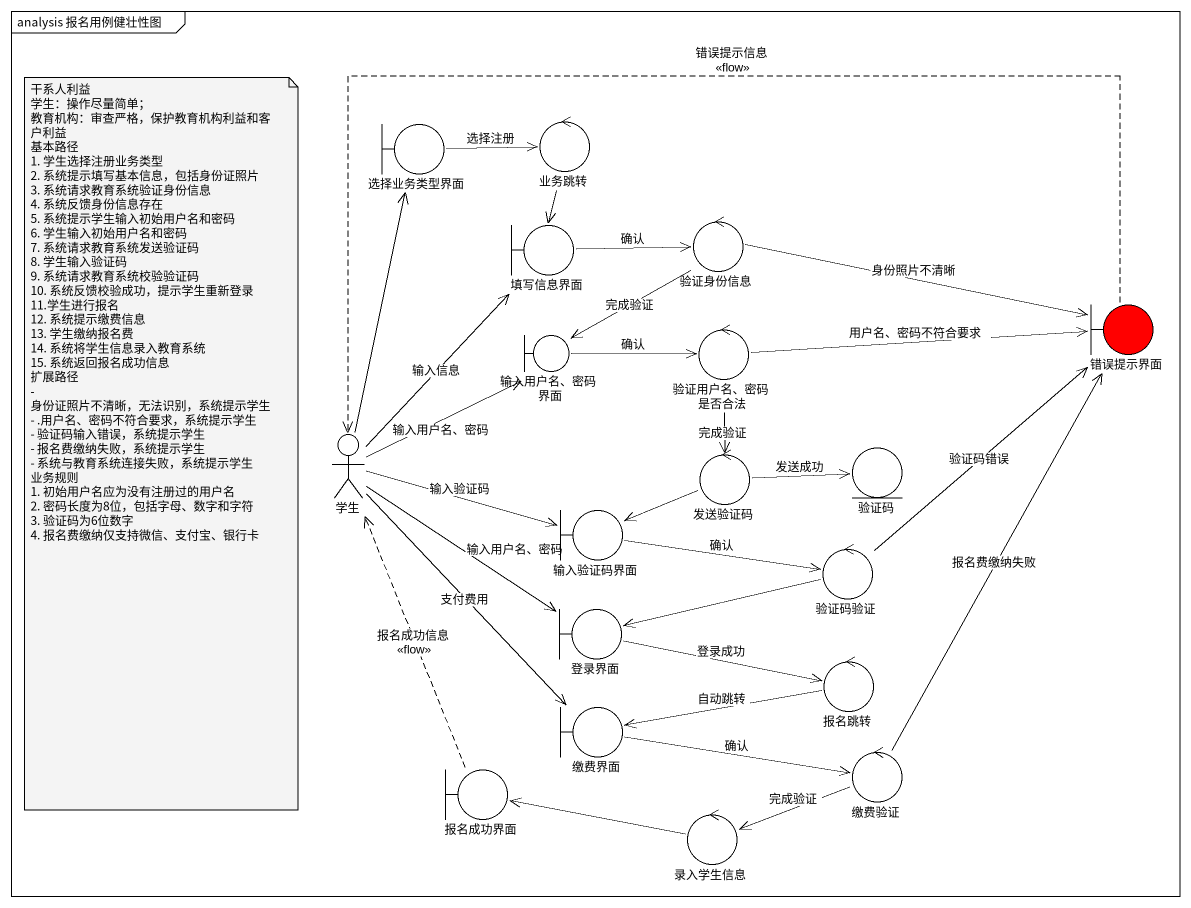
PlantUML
@startuml
mainframe analysis 报名用例健壮性图
control 业务跳转
boundary 选择业务类型界面
boundary 填写信息界面
control 验证身份信息
boundary 错误提示界面 #FF0000
boundary "输入用户名、密码界面" as 输入用户名_密码界面
control "验证用户名、密码是否合法" as 验证用户名_密码是否合法
actor 学生
control 发送验证码
entity 验证码
boundary 输入验证码界面
control 验证码验证
boundary 登录界面
control 报名跳转
boundary 缴费界面
boundary 报名成功界面
control 缴费验证
control 录入学生信息
业务跳转 --> 填写信息界面
选择业务类型界面 -right-> 业务跳转 : 选择注册
填写信息界面 -right-> 验证身份信息 : 确认
验证身份信息 -right-> 错误提示界面 : 身份照片不清晰
验证身份信息 --> 输入用户名_密码界面 : 完成验证
错误提示界面 .left.> 学生 : 错误提示信息\n<<flow>>
输入用户名_密码界面 -right-> 验证用户名_密码是否合法 : 确认
验证用户名_密码是否合法 -right-> 错误提示界面 : 用户名、密码不符合要求
验证用户名_密码是否合法 --> 发送验证码 : 完成验证
学生 -up-> 选择业务类型界面
学生 -up-> 填写信息界面 : 输入信息
学生 -right-> 输入用户名_密码界面 : 输入用户名、密码
学生 -right-> 输入验证码界面 : 输入验证码
学生 --> 登录界面 : 输入用户名、密码
学生 --> 缴费界面 : 支付费用
发送验证码 -right-> 验证码 : 发送成功
发送验证码 -left-> 输入验证码界面
输入验证码界面 -right-> 验证码验证 : 确认
验证码验证 -up-> 错误提示界面 : 验证码错误
验证码验证 -left-> 登录界面
登录界面 -right-> 报名跳转 : 登录成功
报名跳转 -left-> 缴费界面 : 自动跳转
缴费界面 -right-> 缴费验证 : 确认
报名成功界面 .up.> 学生 : 报名成功信息\n<<flow>>
缴费验证 -up-> 错误提示界面 : 报名费缴纳失败
缴费验证 -left-> 录入学生信息 : 完成验证
录入学生信息 -left-> 报名成功界面
note as N1
  干系人利益
  学生：操作尽量简单；
  教育机构：审查严格，保护教育机构利益和客户利益
  基本路径
  1. 学生选择注册业务类型
  2. 系统提示填写基本信息，包括身份证照片
  3. 系统请求教育系统验证身份信息
  4. 系统反馈身份信息存在
  5. 系统提示学生输入初始用户名和密码
  6. 学生输入初始用户名和密码
  7. 系统请求教育系统发送验证码
  8. 学生输入验证码
  9. 系统请求教育系统校验验证码
  10. 系统反馈校验成功，提示学生重新登录
  11.学生进行报名
  12. 系统提示缴费信息
  13. 学生缴纳报名费
  14. 系统将学生信息录入教育系统
  15. 系统返回报名成功信息
  扩展路径
  - 身份证照片不清晰，无法识别，系统提示学生
  - .用户名、密码不符合要求，系统提示学生
  - 验证码输入错误，系统提示学生
  - 报名费缴纳失败，系统提示学生
  - 系统与教育系统连接失败，系统提示学生
  业务规则
  1. 初始用户名应为没有注册过的用户名
  2. 密码长度为8位，包括字母、数字和字符
  3. 验证码为6位数字
  4. 报名费缴纳仅支持微信、支付宝、银行卡
end note
@enduml
